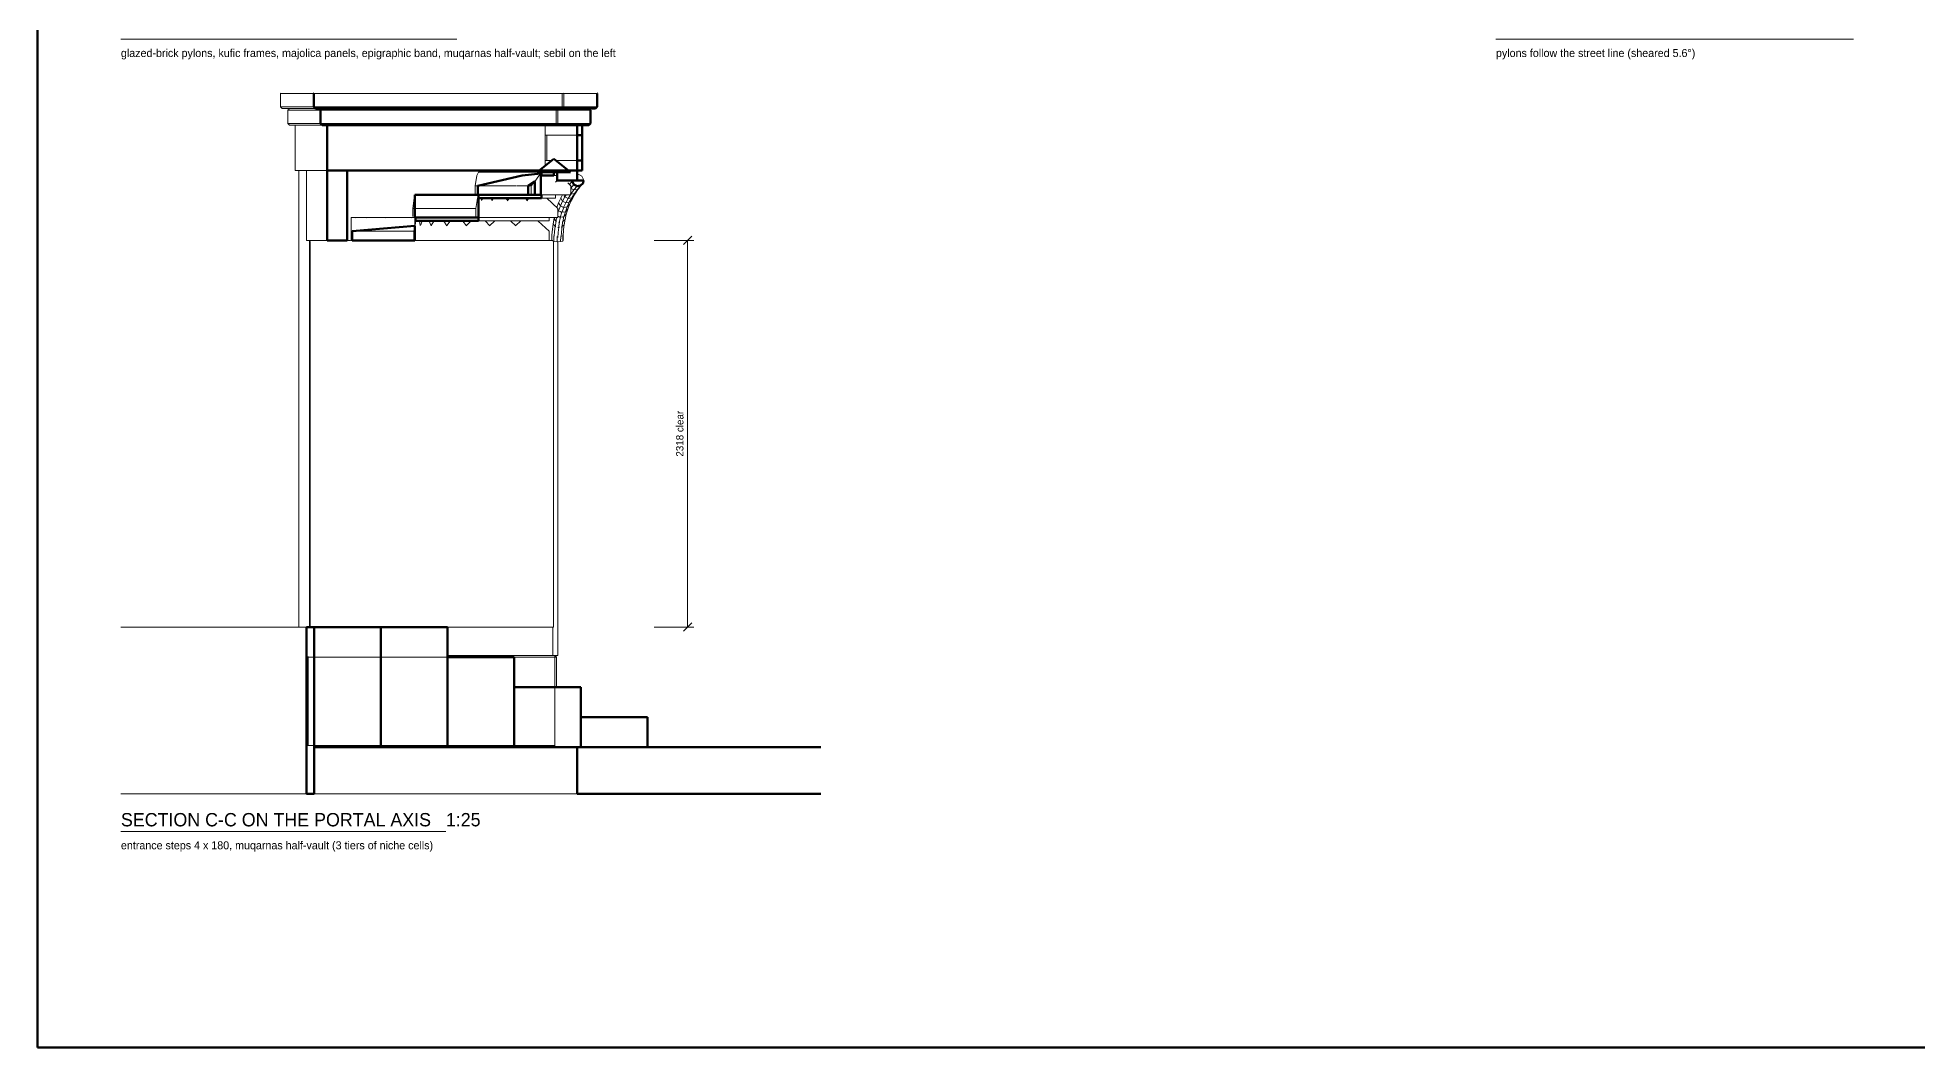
# Model space of a CAD drawing. Header units: metres. Extents: x 10 to 831, y 10 to 584.
# Drawn here: x 10 to 461.1, y 10 to 252.2 of the extents above; entities that cross this region are included whole.
import ezdxf
from ezdxf.enums import TextEntityAlignment as Align

# ---------------------------------------------------------------- set-up
doc = ezdxf.new("R2010")
doc.units = ezdxf.units.M
for name, color, linetype, lineweight in [('CUT', 7, 'Continuous', 50), ('DIM', 1, 'Continuous', 13), ('FRAME', 7, 'Continuous', 50), ('TXT', 7, 'Continuous', 18), ('VIS', 8, 'Continuous', 13)]:
    doc.layers.add(name, color=color, linetype=linetype, lineweight=lineweight)

msp = doc.modelspace()

# ---------------------------------------------------------------- linework, layer by layer
at = {"layer": 'CUT'}
for p, q in [((76.2696, 238.72), (76.3496, 238.8)), ((76.2696, 235.52), (76.2696, 238.72)), ((76.6696, 235.12), (76.2696, 235.52)), ((143.8696, 235.12), (76.6696, 235.12)), ((78.2696, 235.12), (77.8696, 234.72)), ((77.8696, 234.72), (77.8696, 231.52)), ((142.2696, 235.12), (78.2696, 235.12)), ((142.6696, 234.72), (142.2696, 235.12)), ((142.6696, 231.52), (142.6696, 234.72)), ((144.2696, 235.52), (143.8696, 235.12)), ((144.1896, 238.8), (144.2696, 238.72)), ((144.2696, 238.72), (144.2696, 235.52)), ((77.8696, 231.52), (78.2696, 231.12)), ((78.2696, 231.12), (142.2696, 231.12)), ((139.4696, 231.12), (79.4696, 231.12)), ((79.4696, 231.12), (79.4696, 220.32)), ((140.6696, 231.12), (139.4696, 231.12)), ((139.4696, 231.12), (139.4696, 228.72)), ((139.4696, 220.32), (139.4696, 231.12)), ((140.6696, 228.72), (140.6696, 231.12)), ((142.2696, 231.12), (142.6696, 231.52)), ((139.4696, 228.72), (140.6696, 228.72)), ((140.6696, 228.72), (139.4696, 228.72)), ((139.4696, 228.72), (139.4696, 222.72)), ((140.6696, 222.72), (140.6696, 228.72)), ((133.8696, 223.12), (129.8696, 219.92)), ((137.8696, 219.92), (133.8696, 223.12)), ((140.6696, 222.72), (139.4696, 222.72)), ((139.4696, 222.72), (139.4696, 220.32)), ((139.4696, 222.72), (140.6696, 222.72)), ((140.6696, 220.32), (140.6696, 222.72)), ((84.2696, 220.32), (79.4696, 220.32)), ((79.4696, 220.32), (79.4696, 203.52)), ((79.4696, 220.32), (139.4696, 220.32)), ((84.2696, 203.52), (84.2696, 220.32)), ((126.2988, 219.1), (115.6456, 216.64)), ((126.2988, 219.1), (115.6456, 216.64)), ((115.6456, 216.64), (115.6456, 214.4532)), ((115.6456, 216.64), (115.6456, 214.4532)), ((130.7604, 219.5372), (126.2988, 219.1)), ((130.7604, 219.5372), (126.2988, 219.1)), ((129.3292, 217.664), (127.706, 216.64)), ((127.706, 216.64), (129.3292, 217.664)), ((127.706, 216.64), (127.706, 214.4532)), ((127.706, 214.4532), (127.706, 216.64)), ((129.3292, 216.3876), (129.3292, 217.664)), ((129.3292, 217.664), (129.3292, 216.3876)), ((129.8696, 219.92), (133.8696, 219.92)), ((130.7604, 219.1), (130.7604, 219.5372)), ((130.7604, 219.1), (130.7604, 219.5372)), ((130.7604, 217.0172), (130.7604, 219.1)), ((130.7604, 218.3432), (130.7604, 219.1)), ((130.7604, 214.4532), (130.7604, 218.3432)), ((130.7604, 214.4532), (130.7604, 217.0172)), ((130.8936, 219.12), (130.8936, 219.92)), ((130.8936, 219.92), (133.8696, 219.92)), ((133.8696, 219.12), (130.8936, 219.12)), ((133.8696, 219.92), (133.8696, 219.12)), ((133.8696, 219.92), (137.8696, 219.92)), ((134.6696, 220.32), (134.6696, 217.92)), ((139.4696, 220.32), (134.6696, 220.32)), ((134.6696, 217.92), (134.6696, 220.32)), ((134.6696, 220.32), (139.4696, 220.32)), ((134.6696, 217.92), (139.4696, 217.92)), ((139.4696, 217.92), (134.6696, 217.92)), ((138.2876, 217.6948), (138.322, 217.92)), ((138.322, 217.92), (138.2876, 217.6948)), ((138.6828, 216.92), (138.2876, 217.6948)), ((138.2876, 217.6948), (138.6828, 216.92)), ((138.322, 217.92), (138.4004, 217.92)), ((139.0552, 217.92), (138.322, 217.92)), ((138.4004, 217.92), (138.5096, 217.9196)), ((138.5096, 217.9196), (138.7224, 217.9196)), ((139.4552, 216.5272), (138.6828, 216.92)), ((138.6828, 216.92), (139.4552, 216.5272)), ((138.7224, 217.9196), (139.6696, 217.92)), ((139.6696, 217.92), (139.0552, 217.92)), ((140.3092, 216.6664), (139.4552, 216.5272)), ((139.4552, 216.5272), (140.3092, 216.6664)), ((139.4696, 217.92), (139.4696, 220.32)), ((139.4696, 220.32), (139.4696, 217.92)), ((139.4696, 220.32), (140.6696, 220.32)), ((139.6696, 217.92), (140.154, 217.92)), ((140.2836, 217.92), (139.6696, 217.92)), ((140.154, 217.92), (140.8296, 217.9204)), ((140.5948, 217.92), (140.2836, 217.92)), ((140.9192, 217.2844), (140.3092, 216.6664)), ((140.3092, 216.6664), (140.9192, 217.2844)), ((141.0168, 217.92), (140.5948, 217.92)), ((140.8296, 217.9204), (141.0168, 217.92)), ((141.0168, 217.92), (140.9192, 217.2844)), ((140.9192, 217.2844), (141.0168, 217.92)), ((100.5576, 214.4532), (115.8056, 214.4532)), ((100.5576, 213.6332), (100.5576, 214.4532)), ((100.5576, 212.2136), (100.5576, 213.6332)), ((100.5576, 208.9868), (100.5576, 212.2136)), ((115.6456, 214.4532), (130.7604, 214.4532)), ((115.6456, 214.4532), (130.7604, 214.4532)), ((115.8056, 214.4532), (115.8056, 213.6332)), ((115.8056, 213.6532), (115.8056, 214.4532)), ((115.8056, 214.4532), (130.8936, 214.4532)), ((130.8936, 213.6532), (115.8056, 213.6532)), ((115.8056, 213.6332), (115.8056, 212.2136)), ((115.8056, 212.2136), (115.8056, 208.9868)), ((127.706, 214.4532), (129.3292, 214.4532)), ((129.3292, 214.4532), (127.706, 214.4532)), ((129.3292, 214.4532), (129.3292, 216.3876)), ((129.3292, 216.3876), (129.3292, 214.4532)), ((130.8936, 214.4532), (130.8936, 213.6532)), ((115.8056, 208.9868), (100.5576, 208.9868)), ((100.7176, 208.1868), (100.7176, 208.9868)), ((100.7176, 208.9868), (115.8056, 208.9868)), ((115.8056, 208.1868), (100.7176, 208.1868)), ((115.8056, 208.9868), (115.8056, 208.1868)), ((79.4696, 203.52), (84.2696, 203.52)), ((100.5532, 207.0536), (85.4692, 205.7068)), ((85.4692, 205.7068), (100.5532, 207.0536)), ((85.4692, 205.7068), (85.4692, 203.52)), ((85.4692, 203.52), (85.4692, 205.7068)), ((85.4692, 203.52), (100.5532, 203.52)), ((100.5532, 203.52), (85.4692, 203.52)), ((100.5532, 206.064), (100.5532, 207.0536)), ((100.5532, 207.0536), (100.5532, 206.064)), ((100.5532, 204.5092), (100.5532, 206.064)), ((100.5532, 206.064), (100.5532, 204.5092)), ((100.5532, 203.52), (100.5532, 204.5092)), ((100.5532, 204.5092), (100.5532, 203.52)), ((74.54, 110.8), (76.396, 110.8)), ((74.54, 70.8), (74.54, 110.8)), ((92.396, 110.8), (76.396, 110.8)), ((76.396, 110.8), (76.396, 82)), ((76.396, 110.8), (76.396, 70.8)), ((92.396, 82), (92.396, 110.8)), ((108.396, 110.8), (92.396, 110.8)), ((92.396, 110.8), (92.396, 82)), ((108.396, 82), (108.396, 110.8)), ((124.396, 103.6), (108.396, 103.6)), ((108.396, 103.6), (108.396, 82)), ((124.396, 82), (124.396, 103.6)), ((140.396, 96.4), (124.396, 96.4)), ((124.396, 96.4), (124.396, 82)), ((140.396, 82), (140.396, 96.4)), ((156.396, 89.2), (140.396, 89.2)), ((140.396, 89.2), (140.396, 82)), ((156.396, 82), (156.396, 89.2)), ((76.396, 82), (92.396, 82)), ((92.396, 82), (108.396, 82)), ((108.396, 82), (124.396, 82)), ((124.396, 82), (140.396, 82)), ((198, 82), (139.4696, 82)), ((139.4696, 82), (139.4696, 70.8)), ((140.396, 82), (156.396, 82)), ((76.396, 70.8), (74.54, 70.8)), ((139.4696, 70.8), (198, 70.8))]:
    msp.add_line(p, q, dxfattribs=at)
at = {"layer": 'DIM'}
for p, q in [((158, 203.52), (167.5, 203.52)), ((165, 202.52), (167, 204.52)), ((166, 110.8), (166, 203.52)), ((158, 110.8), (167.5, 110.8)), ((165, 109.8), (167, 111.8))]:
    msp.add_line(p, q, dxfattribs=at)
at = {"layer": 'FRAME'}
msp.add_lwpolyline([(10, 10), (831, 10), (831, 584), (10, 584), (10, 10)], close=True, dxfattribs=at)
at = {"layer": 'TXT'}
for p, q in [((30, 251.8), (110.6, 251.8)), ((360, 251.8), (445.8, 251.8)), ((30, 61.8), (108, 61.8))]:
    msp.add_line(p, q, dxfattribs=at)
at = {"layer": 'VIS'}
for p, q in [((68.3052, 238.72), (68.3852, 238.8)), ((68.3052, 235.52), (68.3052, 238.72)), ((68.3052, 238.72), (76.2696, 238.72)), ((68.7052, 235.12), (68.3052, 235.52)), ((68.3052, 235.52), (68.3952, 235.52)), ((76.2696, 235.52), (68.3052, 235.52)), ((68.7052, 235.12), (76.6696, 235.12)), ((70.0628, 234.72), (70.3628, 235.02)), ((70.0628, 231.52), (70.0628, 234.72)), ((70.0628, 234.72), (77.8696, 234.72)), ((135.8656, 238.72), (76.2256, 238.72)), ((76.2696, 238.72), (76.3496, 238.8)), ((76.2696, 235.52), (76.2696, 238.72)), ((76.2696, 235.52), (76.6696, 235.12)), ((76.3456, 235.52), (135.8656, 235.52)), ((143.8696, 235.12), (76.6696, 235.12)), ((78.2696, 235.12), (76.6776, 235.12)), ((135.9052, 235.12), (76.774, 235.12)), ((134.4232, 234.72), (77.7616, 234.72)), ((77.8696, 234.72), (78.2696, 235.12)), ((77.8696, 231.52), (77.8696, 234.72)), ((142.2696, 235.12), (78.2696, 235.12)), ((78.4028, 235.12), (134.4628, 235.12)), ((134.4232, 234.72), (134.4628, 235.12)), ((134.8628, 234.72), (134.4232, 234.72)), ((134.4232, 231.52), (134.4232, 234.72)), ((134.4628, 235.12), (134.8628, 234.72)), ((134.4628, 235.12), (142.2696, 235.12)), ((142.6696, 234.72), (134.8628, 234.72)), ((134.8628, 234.72), (134.8628, 231.52)), ((135.8656, 238.72), (135.8735, 238.8)), ((136.3052, 238.72), (135.8656, 238.72)), ((135.8656, 235.52), (135.8656, 238.72)), ((135.9052, 235.12), (135.8656, 235.52)), ((135.8656, 235.52), (136.3052, 235.52)), ((136.3052, 235.52), (135.9052, 235.12)), ((136.0464, 235.12), (135.9052, 235.12)), ((136.2252, 238.8), (136.3052, 238.72)), ((144.2696, 238.72), (136.3052, 238.72)), ((136.3052, 238.72), (136.3052, 235.52)), ((136.3052, 235.52), (144.2696, 235.52)), ((142.6696, 234.72), (142.2696, 235.12)), ((143.8696, 235.12), (142.2788, 235.12)), ((142.6696, 231.52), (142.6696, 234.72)), ((144.2696, 235.52), (143.8696, 235.12)), ((144.2696, 238.72), (144.1896, 238.8)), ((144.2696, 235.52), (144.2696, 238.72)), ((70.4628, 231.12), (70.0628, 231.52)), ((70.0628, 231.52), (70.1528, 231.52)), ((77.8696, 231.52), (70.0628, 231.52)), ((70.4628, 231.12), (78.2696, 231.12)), ((71.7812, 220.32), (71.7812, 230.9972)), ((77.8696, 231.52), (78.2696, 231.12)), ((77.882, 231.52), (134.4232, 231.52)), ((142.2696, 231.12), (78.2696, 231.12)), ((134.4628, 231.12), (78.2824, 231.12)), ((78.2904, 231.12), (79.4696, 231.12)), ((139.4696, 231.12), (79.4696, 231.12)), ((79.4696, 220.32), (79.4696, 231.12)), ((131.7812, 231.12), (79.5812, 231.12)), ((139.4696, 231.12), (131.7812, 231.12)), ((131.7812, 221.5472), (131.7812, 231.12)), ((131.7812, 228.72), (131.7812, 231.12)), ((131.7812, 231.12), (139.4696, 231.12)), ((134.4628, 231.12), (134.4232, 231.52)), ((134.4232, 231.52), (134.8628, 231.52)), ((134.8628, 231.52), (134.4628, 231.12)), ((134.5572, 231.12), (134.4628, 231.12)), ((134.8628, 231.52), (142.6696, 231.52)), ((140.6696, 231.12), (139.4696, 231.12)), ((139.4696, 228.72), (139.4696, 231.12)), ((139.4696, 220.32), (139.4696, 231.12)), ((140.6696, 231.12), (139.4784, 231.12)), ((140.6696, 228.72), (140.6696, 231.12)), ((142.2696, 231.12), (140.6776, 231.12)), ((142.6696, 231.52), (142.2696, 231.12)), ((139.4696, 228.72), (131.7812, 228.72)), ((131.7812, 228.72), (131.9312, 228.72)), ((131.7812, 228.72), (132.1752, 228.72)), ((131.7812, 222.72), (131.7812, 228.72)), ((132.1752, 222.72), (132.1752, 228.72)), ((132.1752, 228.72), (132.3252, 228.72)), ((132.1752, 228.72), (132.1752, 222.72)), ((132.1752, 228.72), (139.4696, 228.72)), ((140.6696, 228.72), (139.4696, 228.72)), ((140.6696, 228.72), (139.4696, 228.72)), ((139.4696, 222.72), (139.4696, 228.72)), ((140.6696, 228.72), (139.4772, 228.72)), ((139.4904, 228.72), (140.6696, 228.72)), ((140.6696, 222.72), (140.6696, 228.72)), ((129.8696, 219.92), (133.8696, 223.12)), ((131.7812, 221.6532), (131.7812, 222.72)), ((132.1752, 222.72), (131.7812, 222.72)), ((131.7812, 222.72), (131.9312, 222.72)), ((131.7812, 222.72), (133.3728, 222.72)), ((133.3556, 222.72), (132.1752, 222.72)), ((132.1752, 222.72), (132.3252, 222.72)), ((133.8696, 223.12), (137.8696, 219.92)), ((139.4696, 222.72), (134.3588, 222.72)), ((134.3752, 222.72), (139.4696, 222.72)), ((140.6696, 222.72), (139.4696, 222.72)), ((139.4696, 220.32), (139.4696, 222.72)), ((140.6696, 222.72), (139.4696, 222.72)), ((140.6696, 222.72), (139.4784, 222.72)), ((139.4892, 222.72), (140.6696, 222.72)), ((140.6696, 220.32), (140.6696, 222.72)), ((79.4696, 220.32), (71.7812, 220.32)), ((71.7812, 220.32), (71.9012, 220.32)), ((72.66, 110.9696), (72.66, 220.2)), ((74.5412, 203.52), (74.5412, 220.32)), ((74.5412, 220.32), (79.4696, 220.32)), ((84.2696, 220.32), (79.4696, 220.32)), ((79.4696, 203.52), (79.4696, 220.32)), ((139.4696, 220.32), (79.4696, 220.32)), ((84.2696, 220.32), (79.4708, 220.32)), ((130.3388, 220.32), (79.5092, 220.32)), ((79.588, 220.32), (130.4176, 220.32)), ((79.7012, 220.32), (130.4612, 220.32)), ((84.2696, 203.52), (84.2696, 220.32)), ((115.454, 219.1), (115.0028, 216.64)), ((115.0028, 216.64), (115.0028, 214.5748)), ((115.0028, 216.64), (115.6456, 216.64)), ((115.8084, 219.92), (115.454, 219.1)), ((126.2988, 219.1), (115.6456, 216.64)), ((115.6456, 216.64), (126.2988, 219.1)), ((115.6456, 216.64), (124.8376, 216.64)), ((115.6456, 216.64), (115.6456, 214.4532)), ((115.6456, 214.4532), (115.6456, 216.64)), ((115.8084, 219.92), (130.8096, 219.92)), ((119.8916, 219.92), (119.8148, 219.8744)), ((119.8916, 219.92), (126.9804, 219.92)), ((125.0128, 216.64), (127.706, 216.64)), ((130.7604, 219.5372), (126.2988, 219.1)), ((126.2988, 219.1), (130.7604, 219.5372)), ((129.3292, 217.664), (127.706, 216.64)), ((127.706, 216.64), (129.3292, 217.664)), ((127.706, 216.64), (128.4376, 216.64)), ((127.706, 216.64), (127.706, 214.4532)), ((127.706, 214.4532), (127.706, 216.64)), ((127.9344, 219.92), (127.8212, 219.8744)), ((127.9344, 219.92), (129.1388, 219.92)), ((129.3292, 217.664), (128.4376, 216.64)), ((128.4376, 216.64), (128.4376, 214.4532)), ((129.3292, 217.664), (130.2912, 219.0104)), ((129.3292, 217.664), (129.3292, 216.3876)), ((129.3292, 217.664), (129.3292, 216.3876)), ((129.7412, 220.32), (129.7412, 219.9548)), ((130.354, 220.32), (129.7412, 220.32)), ((129.8696, 219.92), (133.8696, 219.92)), ((129.972, 219.92), (129.8696, 219.92)), ((130.3516, 219.1), (130.3188, 219.018)), ((130.7604, 219.5372), (130.3516, 219.1)), ((130.7604, 219.5372), (130.9052, 219.872)), ((130.7604, 219.5372), (130.7604, 219.1)), ((130.7604, 219.5372), (130.7604, 219.1)), ((130.7604, 217.0172), (130.7604, 219.1)), ((130.7604, 218.3432), (130.7604, 219.1)), ((130.7604, 214.4532), (130.7604, 218.3432)), ((130.7604, 214.4532), (130.7604, 217.0172)), ((131.1664, 219.92), (130.8632, 219.92)), ((131.0384, 219.92), (130.8932, 219.92)), ((130.8932, 219.92), (130.8932, 219.92)), ((130.8932, 219.12), (130.8932, 219.92)), ((130.8932, 219.12), (130.8932, 219.12)), ((130.8932, 219.12), (131.0384, 219.12)), ((130.8936, 219.12), (130.8936, 219.92)), ((133.8696, 219.92), (130.8936, 219.92)), ((130.8936, 219.12), (130.8936, 219.12)), ((130.8936, 219.12), (133.8696, 219.12)), ((131.3232, 219.92), (131.0384, 219.92)), ((131.0384, 219.12), (131.3232, 219.12)), ((131.7364, 219.92), (131.3232, 219.92)), ((131.3232, 219.12), (131.7364, 219.12)), ((131.3772, 219.92), (131.7364, 219.92)), ((131.9744, 219.92), (131.6712, 219.92)), ((131.7364, 219.92), (131.8128, 219.8744)), ((132.262, 219.92), (131.7364, 219.92)), ((131.7364, 219.12), (132.262, 219.12)), ((132.9748, 219.92), (131.9744, 219.92)), ((132.8804, 219.92), (132.262, 219.92)), ((132.262, 219.12), (132.8804, 219.12)), ((133.5676, 219.92), (132.8804, 219.92)), ((132.8804, 219.12), (133.5676, 219.12)), ((133.2496, 219.92), (133.2912, 219.92)), ((133.4752, 219.92), (133.35, 219.92)), ((134.2556, 219.92), (133.4752, 219.92)), ((134.2972, 219.92), (133.5676, 219.92)), ((133.5676, 219.12), (133.9324, 219.12)), ((133.8696, 219.92), (133.8696, 219.92)), ((133.8696, 219.92), (133.9, 219.92)), ((133.8696, 219.12), (133.8696, 219.92)), ((133.8696, 219.92), (137.8696, 219.92)), ((133.9, 219.12), (133.8696, 219.12)), ((133.8696, 219.12), (133.8696, 219.12)), ((133.9, 219.92), (133.9604, 219.92)), ((133.9604, 219.12), (133.9, 219.12)), ((133.9604, 219.92), (134.048, 219.92)), ((134.048, 219.12), (133.9604, 219.12)), ((134.048, 219.92), (134.1596, 219.92)), ((134.1596, 219.12), (134.048, 219.12)), ((134.1596, 219.92), (134.2904, 219.92)), ((134.2904, 219.12), (134.1596, 219.12)), ((134.2904, 219.92), (134.436, 219.92)), ((134.436, 219.12), (134.2904, 219.12)), ((134.2948, 217.4684), (134.6696, 217.92)), ((134.5904, 219.92), (134.2972, 219.92)), ((134.2972, 219.92), (134.2972, 219.7868)), ((134.6696, 220.32), (134.3512, 220.32)), ((134.436, 219.92), (134.5904, 219.92)), ((134.5904, 219.12), (134.436, 219.12)), ((134.5904, 219.12), (134.5904, 219.92)), ((134.6696, 220.32), (134.6696, 217.92)), ((134.6696, 220.32), (139.4696, 220.32)), ((134.6696, 217.92), (134.6696, 220.32)), ((134.6696, 220.32), (139.4696, 220.32)), ((134.6696, 217.92), (139.4696, 217.92)), ((134.6696, 217.92), (139.4696, 217.92)), ((137.2716, 217.296), (137.9632, 216.64)), ((139.4696, 220.32), (137.3588, 220.32)), ((137.3704, 220.32), (139.4696, 220.32)), ((137.3708, 220.32), (139.4696, 220.32)), ((138.2876, 217.6948), (137.6572, 216.9456)), ((137.8696, 219.92), (137.8316, 219.92)), ((137.9632, 216.64), (137.9632, 214.4532)), ((138.6828, 216.92), (137.966, 216.0672)), ((138.2848, 217.698), (138.322, 217.92)), ((138.2876, 217.6948), (138.2848, 217.698)), ((138.322, 217.92), (138.2876, 217.6948)), ((138.322, 217.92), (138.2876, 217.6948)), ((138.2876, 217.6948), (138.6828, 216.92)), ((138.2876, 217.6948), (138.6828, 216.92)), ((138.322, 217.92), (138.4004, 217.92)), ((138.322, 217.92), (139.0552, 217.92)), ((138.4004, 217.92), (138.5096, 217.9196)), ((138.5096, 217.9196), (138.7224, 217.9196)), ((138.6828, 216.92), (138.6772, 216.9268)), ((138.6828, 216.92), (139.4552, 216.5272)), ((138.6828, 216.92), (139.4552, 216.5272)), ((139.6696, 217.92), (138.7224, 217.9196)), ((139.4392, 216.546), (138.7996, 216.8688)), ((139.6696, 217.92), (139.0552, 217.92)), ((140.2948, 216.6832), (139.4392, 216.546)), ((139.868, 219.294), (139.4416, 219.2256)), ((139.4552, 216.5272), (140.3092, 216.6664)), ((139.4552, 216.5272), (140.3092, 216.6664)), ((139.4696, 217.92), (139.4576, 217.906)), ((139.4696, 217.92), (139.4696, 220.32)), ((139.4696, 220.32), (139.4696, 217.92)), ((140.6696, 220.32), (139.4696, 220.32)), ((139.4904, 220.32), (140.6696, 220.32)), ((140.3092, 216.6664), (139.5364, 215.7472)), ((140.154, 217.92), (139.6696, 217.92)), ((139.6696, 217.92), (140.2836, 217.92)), ((139.868, 219.294), (139.856, 219.28)), ((140.6444, 218.9064), (139.868, 219.294)), ((140.9192, 217.2844), (140.1392, 216.3568)), ((140.154, 217.92), (140.8296, 217.9204)), ((140.5948, 217.92), (140.2836, 217.92)), ((140.9116, 217.2928), (140.2948, 216.6832)), ((140.3092, 216.6664), (140.2948, 216.6832)), ((140.3092, 216.6664), (140.9192, 217.2844)), ((140.3092, 216.6664), (140.9192, 217.2844)), ((141.0168, 217.92), (140.5948, 217.92)), ((141.0488, 218.1424), (140.6444, 218.9064)), ((141.0168, 217.92), (140.8296, 217.9204)), ((141.0168, 217.92), (140.9116, 217.2928)), ((140.9192, 217.2844), (140.9116, 217.2928)), ((141.0168, 217.92), (140.9192, 217.2844)), ((140.9192, 217.2844), (141.0168, 217.92)), ((141.0168, 217.92), (141.0488, 218.1424)), ((141.0488, 218.1424), (141.0368, 218.128)), ((100.0788, 211.1732), (100.3468, 213.6332)), ((100.3468, 213.6332), (100.5576, 214.4532)), ((100.5576, 214.4532), (115.8056, 214.4532)), ((100.5576, 214.4532), (100.5576, 213.6332)), ((100.5576, 212.2136), (100.5576, 213.6332)), ((100.5576, 208.9868), (100.5576, 212.2136)), ((100.992, 214.4532), (100.9696, 214.4076)), ((100.992, 214.4532), (115.0036, 214.4532)), ((104.1548, 214.4532), (104.1004, 214.4076)), ((104.1548, 214.4532), (115.0048, 214.4532)), ((109.7896, 214.4532), (109.7076, 214.4076)), ((109.7896, 214.4532), (114.9292, 214.4532)), ((115.1372, 211.1732), (115.5272, 213.0592)), ((115.5948, 213.6332), (115.5324, 213.0592)), ((115.8056, 214.4532), (115.5948, 213.6332)), ((124.7212, 214.4532), (115.6456, 214.4532)), ((115.6456, 214.4532), (130.7604, 214.4532)), ((130.7604, 214.4532), (115.6456, 214.4532)), ((115.8056, 213.6532), (115.8056, 214.4532)), ((130.8936, 214.4532), (115.8056, 214.4532)), ((115.8056, 214.4532), (115.8056, 213.6332)), ((115.8056, 213.6532), (115.8056, 213.6532)), ((115.8056, 213.6532), (130.8936, 213.6532)), ((115.8056, 213.6332), (115.8056, 212.2136)), ((115.8056, 208.9868), (115.8056, 212.2136)), ((115.8536, 213.6532), (116.5296, 213.6532)), ((116.4456, 213.6332), (116.5644, 213.0592)), ((116.5296, 213.6532), (117.9516, 213.6532)), ((116.6392, 213.282), (116.8172, 213.6332)), ((116.8172, 213.6332), (116.8712, 213.6788)), ((117.9516, 213.6532), (120.0156, 213.6532)), ((118.7724, 213.6332), (119.0836, 213.0184)), ((119.032, 213.106), (119.4344, 213.6332)), ((119.4344, 213.6332), (119.5164, 213.6788)), ((120.0156, 213.6532), (122.6432, 213.6532)), ((122.3872, 213.6332), (122.8572, 213.0184)), ((122.6432, 213.6532), (125.7328, 213.6532)), ((122.78, 213.106), (123.286, 213.6332)), ((123.286, 213.6332), (123.3892, 213.6788)), ((125.0128, 214.4532), (127.706, 214.4532)), ((125.7328, 213.6532), (129.1656, 213.6532)), ((126.9972, 213.6332), (127.5876, 213.0184)), ((127.5296, 213.1412), (128.06, 213.6332)), ((128.4376, 214.4532), (127.706, 214.4532)), ((127.706, 214.4532), (129.3292, 214.4532)), ((129.3292, 214.4532), (127.706, 214.4532)), ((128.06, 213.6332), (128.1756, 213.6788)), ((128.4376, 214.4532), (129.3292, 214.4532)), ((129.1656, 213.6532), (130.988, 213.6532)), ((129.3292, 214.4532), (129.3292, 216.3876)), ((129.3292, 214.4532), (129.3292, 216.3876)), ((130.308, 214.4532), (129.3292, 214.4532)), ((130.414, 214.4532), (130.7604, 214.4532)), ((130.8816, 214.4532), (130.7604, 214.4532)), ((130.8932, 214.4532), (130.8932, 214.4532)), ((130.8932, 214.4532), (131.0384, 214.4532)), ((130.8932, 213.6532), (130.8932, 214.4532)), ((131.0384, 213.6532), (130.8932, 213.6532)), ((130.8932, 213.6532), (130.8932, 213.6532)), ((130.8936, 214.4532), (130.8936, 214.4532)), ((130.8936, 213.6532), (130.8936, 214.4532)), ((131.0384, 214.4532), (131.3232, 214.4532)), ((131.3232, 213.6532), (131.0384, 213.6532)), ((131.2864, 214.4532), (131.2052, 214.4532)), ((131.3232, 214.4532), (131.7364, 214.4532)), ((131.7364, 213.6532), (131.3232, 213.6532)), ((131.7364, 214.4532), (132.262, 214.4532)), ((132.262, 213.6532), (131.7364, 213.6532)), ((132.2288, 213.6332), (134.8816, 211.1732)), ((132.262, 214.4532), (132.8804, 214.4532)), ((132.8804, 213.6532), (132.262, 213.6532)), ((132.8696, 214.4532), (132.754, 214.4532)), ((132.8804, 214.4532), (133.5676, 214.4532)), ((133.5676, 213.6532), (132.8804, 213.6532)), ((133.5676, 214.4532), (134.2972, 214.4532)), ((134.2972, 213.6532), (133.5676, 213.6532)), ((137.9632, 214.4532), (133.9116, 214.4532)), ((134.2972, 214.4532), (134.2856, 214.4532)), ((134.2972, 213.6532), (134.2972, 214.4532)), ((135.0452, 212.526), (134.6352, 211.4428)), ((135.556, 213.6584), (135.0428, 212.5304)), ((135.0428, 212.5304), (135.0608, 212.67)), ((135.4604, 211.7816), (135.0428, 212.5304)), ((135.0452, 212.526), (135.4696, 211.7864)), ((135.9736, 212.9096), (135.4604, 211.7816)), ((135.9736, 214.4388), (135.5544, 213.6612)), ((135.5544, 213.6612), (135.5736, 213.8016)), ((135.9672, 212.9064), (135.5544, 213.6612)), ((135.556, 213.6584), (135.9736, 212.9096)), ((136.5492, 213.9864), (135.9672, 212.9064)), ((136.7484, 212.526), (135.9672, 212.9064)), ((135.9736, 212.9096), (136.7572, 212.5344)), ((136.7572, 212.5344), (136.2436, 211.4064)), ((136.5444, 213.984), (136.34, 214.3636)), ((136.4116, 214.238), (136.5492, 213.9864)), ((136.8336, 214.4428), (136.5444, 213.984)), ((137.3236, 213.6004), (136.5444, 213.984)), ((136.5492, 213.9864), (137.33, 213.606)), ((137.33, 213.606), (136.7484, 212.526)), ((137.5992, 212.666), (136.7484, 212.526)), ((136.7572, 212.5344), (137.6072, 212.676)), ((137.6072, 212.676), (137.0936, 211.548)), ((137.6676, 212.1028), (137.246, 210.9888)), ((137.8536, 214.4416), (137.3236, 213.6004)), ((138.1752, 213.7396), (137.3236, 213.6004)), ((137.33, 213.606), (138.1812, 213.746)), ((137.6856, 212.1528), (137.3896, 211.8504)), ((138.1812, 213.746), (137.5992, 212.666)), ((137.6072, 212.676), (137.9032, 212.9784)), ((138.1756, 213.2296), (137.6856, 212.1528)), ((137.9692, 214.6288), (137.8392, 214.6928)), ((138.1952, 213.2728), (137.8972, 212.9696)), ((137.9632, 214.4532), (137.9216, 214.4532)), ((137.974, 214.6324), (137.962, 214.6136)), ((138.6876, 215.6128), (137.9692, 214.6288)), ((138.8212, 214.7668), (137.9692, 214.6288)), ((137.974, 214.6324), (138.8256, 214.7712)), ((138.684, 215.61), (138.0364, 215.9328)), ((138.1692, 215.87), (138.6876, 215.6128)), ((138.8256, 214.7712), (138.1752, 213.7396)), ((138.1812, 213.746), (138.4788, 214.0496)), ((138.7536, 214.3096), (138.1952, 213.2728)), ((138.774, 214.3476), (138.4748, 214.0436)), ((139.4552, 216.5272), (138.684, 215.61)), ((139.5364, 215.7472), (138.684, 215.61)), ((138.6876, 215.6128), (139.54, 215.7508)), ((139.4004, 215.3412), (138.774, 214.3476)), ((139.54, 215.7508), (138.8212, 214.7668)), ((138.8256, 214.7712), (139.1248, 215.0756)), ((139.422, 215.3756), (139.1216, 215.0712)), ((140.1168, 216.3268), (139.422, 215.3756)), ((139.4552, 216.5272), (139.4392, 216.546)), ((139.54, 215.7508), (139.8404, 216.0552)), ((140.1392, 216.3568), (139.8376, 216.052)), ((85.2308, 208.8044), (85.2308, 208.85)), ((85.2308, 208.6224), (85.2308, 208.6676)), ((85.2308, 208.44), (85.2308, 208.4856)), ((85.2308, 208.1668), (85.2308, 208.3032)), ((85.2308, 207.8388), (85.2308, 207.9208)), ((85.2308, 207.3468), (85.2308, 207.5928)), ((85.2312, 208.9868), (85.2312, 208.1668)), ((85.2312, 208.9868), (100.1936, 208.9868)), ((85.2312, 208.1668), (85.2312, 205.7068)), ((86.1804, 208.9868), (86.1572, 208.9412)), ((86.1804, 208.9868), (100.1676, 208.9868)), ((88.9928, 208.9868), (88.9476, 208.9412)), ((88.9928, 208.9868), (100.0388, 208.9868)), ((93.5608, 208.9868), (93.4948, 208.9412)), ((93.5608, 208.9868), (100.0276, 208.9868)), ((99.7084, 208.9868), (99.6248, 208.9412)), ((99.7084, 208.9868), (100.1188, 208.9868)), ((100.0788, 209.2296), (100.0788, 211.1732)), ((100.0788, 211.1732), (100.2, 211.1732)), ((100.5576, 208.9868), (100.2344, 208.9868)), ((100.5532, 208.1668), (100.5528, 208.9412)), ((100.5532, 207.0536), (100.5532, 208.1668)), ((115.8056, 208.9868), (100.5576, 208.9868)), ((100.5804, 207.1828), (100.792, 208.1668)), ((100.7168, 208.1868), (100.7168, 208.8532)), ((100.7168, 208.1868), (100.7168, 208.1868)), ((100.7168, 208.1868), (100.7168, 208.1868)), ((100.7168, 208.1868), (102.0212, 208.1868)), ((100.7172, 208.9868), (100.7172, 208.9868)), ((100.7172, 208.9868), (100.7172, 208.9868)), ((100.7172, 208.9868), (100.7172, 208.9868)), ((100.7172, 208.9868), (100.7172, 208.9868)), ((100.7172, 208.9868), (100.7172, 208.9868)), ((100.7172, 208.9868), (100.7172, 208.9868)), ((100.7172, 208.9868), (100.7172, 208.9868)), ((100.7172, 208.9868), (100.7172, 208.9868)), ((100.7172, 208.9868), (100.7176, 208.9868)), ((100.7172, 208.1868), (100.7172, 208.1868)), ((100.7172, 208.1868), (100.7172, 208.1868)), ((100.7172, 208.1868), (100.7172, 208.1868)), ((100.7172, 208.1868), (100.7172, 208.1868)), ((100.7172, 208.1868), (100.7172, 208.1868)), ((100.7172, 208.1868), (100.7172, 208.1868)), ((100.7172, 208.1868), (100.7172, 208.1868)), ((100.7172, 208.1868), (100.7172, 208.1868)), ((100.7172, 208.1868), (100.7172, 208.1868)), ((100.7172, 208.1868), (100.7172, 208.1868)), ((100.7176, 208.9868), (100.7176, 208.9868)), ((100.7176, 208.1868), (100.7176, 208.9868)), ((115.8056, 208.9868), (100.7176, 208.9868)), ((100.7176, 208.1868), (100.7176, 208.1868)), ((100.7176, 208.1868), (115.8056, 208.1868)), ((100.778, 211.1732), (115.1372, 211.1732)), ((100.778, 208.9868), (115.1372, 208.9868)), ((100.792, 208.1668), (100.8152, 208.2124)), ((101.6236, 208.1668), (101.8532, 207.1008)), ((101.888, 207.1124), (102.3332, 208.1668)), ((102.0212, 208.1868), (104.58, 208.1868)), ((102.3332, 208.1668), (102.3784, 208.2124)), ((103.9648, 208.1668), (104.4468, 207.0244)), ((104.4708, 207.1124), (105.1168, 208.1668)), ((104.58, 208.1868), (108.2952, 208.1868)), ((105.1168, 208.1668), (105.1824, 208.2124)), ((107.4856, 208.1668), (108.1856, 207.0244)), ((108.2136, 207.1124), (109.036, 208.1668)), ((108.2952, 208.1868), (113.024, 208.1868)), ((109.036, 208.1668), (109.1196, 208.2124)), ((112.0512, 208.1668), (112.942, 207.0244)), ((112.9736, 207.1124), (113.9404, 208.1668)), ((113.024, 208.1868), (115.9112, 208.1868)), ((113.9404, 208.1668), (114.0388, 208.2124)), ((115.1372, 208.9868), (115.1372, 211.1732)), ((115.51, 208.9868), (115.1372, 208.9868)), ((115.5424, 208.9868), (115.8056, 208.9868)), ((115.8052, 208.1868), (115.8052, 208.8532)), ((116.5296, 208.1868), (115.8052, 208.1868)), ((115.8052, 208.1868), (115.8052, 208.1868)), ((115.8052, 208.1868), (115.8052, 208.1868)), ((115.8052, 208.1868), (115.8052, 208.1868)), ((115.8052, 208.1868), (115.8052, 208.1868)), ((115.8052, 208.1868), (115.8052, 208.1868)), ((115.8052, 208.1868), (115.8052, 208.1868)), ((115.8052, 208.1868), (115.8052, 208.1868)), ((115.8056, 208.9868), (115.8056, 208.9868)), ((115.8056, 208.1868), (115.8056, 208.9868)), ((115.8536, 208.9868), (116.5296, 208.9868)), ((116.4884, 208.9868), (116.4184, 208.9868)), ((116.5296, 208.9868), (117.9516, 208.9868)), ((117.9516, 208.1868), (116.5296, 208.1868)), ((117.486, 208.1668), (118.5332, 207.0244)), ((117.9516, 208.9868), (120.0156, 208.9868)), ((120.0156, 208.1868), (117.9516, 208.1868)), ((118.5668, 207.1124), (119.6416, 208.1668)), ((119.6416, 208.1668), (119.7508, 208.2124)), ((120.0156, 208.9868), (122.6432, 208.9868)), ((122.6432, 208.1868), (120.0156, 208.1868)), ((122.5004, 208.9868), (122.412, 208.9868)), ((122.6432, 208.9868), (125.7328, 208.9868)), ((125.7328, 208.1868), (122.6432, 208.1868)), ((123.5808, 208.1668), (124.7448, 207.0244)), ((124.8552, 207.1828), (125.92, 208.1668)), ((125.7328, 208.9868), (129.1656, 208.9868)), ((129.1656, 208.1868), (125.7328, 208.1868)), ((125.92, 208.1668), (126.036, 208.2124)), ((129.0512, 208.9868), (128.9296, 208.9868)), ((129.1656, 208.9868), (132.81, 208.9868)), ((132.81, 208.1868), (129.1656, 208.1868)), ((130.1024, 208.1668), (132.7636, 205.7068)), ((130.1228, 208.1624), (130.1332, 208.2296)), ((134.8816, 208.9868), (131.602, 208.9868)), ((132.81, 208.9868), (132.7984, 208.9868)), ((132.81, 208.1868), (132.81, 208.9868)), ((133.9372, 208.8176), (133.6976, 207.4976)), ((133.6976, 207.4976), (133.7044, 207.624)), ((133.9252, 208.8364), (133.9372, 208.9688)), ((133.9472, 208.9272), (133.9252, 208.8364)), ((133.9372, 208.8176), (134.1756, 208.4908)), ((134.3756, 208.1368), (134.1504, 208.4864)), ((134.414, 208.164), (134.1744, 206.844)), ((134.5736, 208.9544), (134.3756, 208.1368)), ((134.414, 208.164), (134.5492, 208.1136)), ((135.0244, 210.6104), (134.8124, 210.9804)), ((134.8816, 208.9868), (134.8528, 208.9868)), ((134.8816, 211.1732), (134.8816, 208.9868)), ((135.038, 210.6184), (134.8852, 210.1212)), ((134.9496, 209.2964), (135.0828, 209.2404)), ((135.2248, 207.8632), (134.9852, 206.5432)), ((135.4696, 211.7864), (135.0244, 210.6104)), ((135.038, 210.6184), (135.434, 210.4404)), ((135.1744, 207.8004), (135.0412, 207.8564)), ((135.4532, 209.0384), (135.0576, 209.2164)), ((135.4824, 209.0724), (135.1744, 207.8004)), ((135.2248, 207.8632), (135.364, 207.8908)), ((135.8112, 210.2428), (135.418, 210.4264)), ((135.8296, 210.2624), (135.4532, 209.0384)), ((136.2436, 211.4064), (135.4604, 211.7816)), ((135.4696, 211.7864), (136.2564, 211.4188)), ((135.4824, 209.0724), (135.9036, 209.1504)), ((136.2564, 211.4188), (135.8112, 210.2428)), ((136.06, 208.03), (135.8204, 206.71)), ((135.8296, 210.2624), (136.2528, 210.3368)), ((136.2996, 209.1872), (135.8764, 209.1128)), ((136.0168, 207.956), (135.8764, 207.93)), ((136.3248, 209.228), (136.0168, 207.956)), ((136.06, 208.03), (136.33, 208.3156)), ((136.6596, 210.3872), (136.2356, 210.3148)), ((136.2564, 211.4188), (136.6804, 211.4908)), ((136.5812, 208.544), (136.2992, 208.25)), ((136.676, 210.4112), (136.2996, 209.1872)), ((136.3248, 209.228), (136.6072, 209.522)), ((136.6004, 208.6012), (136.3608, 207.2812)), ((136.8892, 209.816), (136.5812, 208.544)), ((136.8772, 209.784), (136.5884, 209.4856)), ((136.6004, 208.6012), (136.6072, 208.7276)), ((137.1048, 211.5632), (136.6596, 210.3872)), ((137.0936, 211.548), (136.6688, 211.4772)), ((136.676, 210.4112), (136.9648, 210.7096)), ((137.254, 211.008), (136.8772, 209.784)), ((136.8892, 209.816), (136.9012, 209.9484)), ((137.246, 210.9888), (136.9528, 210.688)), ((137.1048, 211.5632), (137.398, 211.864)), ((137.254, 211.008), (137.2688, 211.144)), ((79.4696, 203.52), (74.5412, 203.52)), ((74.5412, 203.52), (74.6672, 203.52)), ((75.262, 203.4968), (75.262, 110.8496)), ((75.3408, 110.8), (75.3408, 203.4)), ((75.4, 203.2796), (75.4, 110.8)), ((84.2696, 203.52), (79.4696, 203.52)), ((79.4824, 203.52), (84.2696, 203.52)), ((84.2924, 203.52), (85.1336, 203.52)), ((85.2308, 207.0188), (85.2308, 207.1008)), ((85.2308, 206.5268), (85.2308, 206.7728)), ((85.2308, 206.1988), (85.2308, 206.2808)), ((85.2308, 205.7068), (85.2308, 205.9528)), ((85.2308, 203.52), (85.2308, 205.7068)), ((85.2308, 205.7068), (85.3504, 205.7068)), ((85.2308, 203.52), (85.2308, 203.52)), ((85.2308, 203.52), (85.2308, 203.52)), ((85.2308, 203.52), (85.2308, 203.52)), ((85.2308, 203.52), (85.2308, 203.52)), ((85.2308, 203.52), (85.2308, 203.52)), ((85.2308, 203.52), (85.2308, 203.52)), ((85.2308, 203.52), (85.2308, 203.52)), ((85.2308, 203.52), (85.2308, 203.52)), ((85.2308, 203.52), (85.2308, 203.52)), ((85.2312, 205.7068), (85.2312, 203.52)), ((85.2312, 205.7068), (85.4692, 205.7068)), ((85.2312, 203.52), (85.2312, 203.52)), ((85.2312, 203.52), (85.2312, 203.52)), ((85.2312, 203.52), (85.2312, 203.52)), ((85.2312, 203.52), (85.2312, 203.52)), ((85.2312, 203.52), (85.2312, 203.52)), ((85.2312, 203.52), (85.2312, 203.52)), ((85.2312, 203.52), (85.2312, 203.52)), ((85.2312, 203.52), (85.2312, 203.52)), ((85.2312, 203.52), (85.2312, 203.52)), ((85.2312, 203.52), (85.2312, 203.52)), ((85.2312, 203.52), (85.4692, 203.52)), ((100.5532, 207.0536), (85.4692, 205.7068)), ((85.4692, 205.7068), (100.5532, 207.0536)), ((85.4692, 205.7068), (100.2632, 205.7068)), ((85.4692, 205.7068), (85.4692, 203.52)), ((85.4692, 203.52), (85.4692, 205.7068)), ((100.2632, 203.52), (85.4692, 203.52)), ((85.4692, 203.52), (100.5532, 203.52)), ((100.5532, 203.52), (85.4692, 203.52)), ((100.5532, 207.0536), (100.2632, 205.7068)), ((100.2632, 205.7068), (100.2632, 203.52)), ((100.2632, 203.52), (100.5532, 203.52)), ((101.862, 203.52), (100.5296, 203.52)), ((100.5532, 207.0536), (100.5532, 206.064)), ((100.5532, 206.064), (100.5532, 207.0536)), ((100.5532, 204.5092), (100.5532, 206.064)), ((100.5532, 206.064), (100.5532, 204.5092)), ((100.5532, 203.52), (100.5532, 204.5092)), ((100.5532, 203.52), (100.5532, 204.5092)), ((104.4176, 203.52), (101.8316, 203.52)), ((108.1428, 203.52), (104.3884, 203.52)), ((112.888, 203.52), (108.1092, 203.52)), ((118.4696, 203.52), (112.8504, 203.52)), ((124.7104, 203.52), (118.3972, 203.52)), ((132.7636, 203.52), (124.5988, 203.52)), ((132.7636, 203.52), (132.7404, 203.52)), ((132.7636, 205.7068), (132.7636, 203.52)), ((132.8388, 203.52), (133.68, 203.52)), ((133.4184, 204.9292), (133.3872, 203.5872)), ((133.4184, 204.9292), (133.498, 204.8996)), ((133.4528, 204.7672), (133.4488, 204.8524)), ((133.5556, 206.1832), (133.4528, 204.7672)), ((133.5544, 206.0996), (133.5512, 206.2128)), ((133.7256, 207.4676), (133.5544, 206.0996)), ((133.5556, 206.1832), (133.644, 206.1116)), ((133.8608, 203.2884), (133.6224, 203.3768)), ((133.7256, 207.4676), (133.9884, 207.1856)), ((133.8, 110.8), (133.8, 203.4)), ((133.8608, 203.2884), (133.8924, 204.6304)), ((134.674, 203.2004), (133.8608, 203.2884)), ((134.1744, 206.844), (133.936, 207.1708)), ((133.9984, 204.5404), (134.0788, 205.6528)), ((134.2516, 206.9032), (134.0896, 205.6112)), ((134.2516, 206.9032), (134.39, 206.8644)), ((134.7024, 204.4204), (134.674, 203.2004)), ((135.5124, 203.234), (134.674, 203.2004)), ((134.9044, 205.3692), (134.824, 204.2564)), ((134.9852, 206.5432), (134.85, 206.5932)), ((134.862, 104), (134.862, 203.1364)), ((135.082, 206.6692), (134.9204, 205.3772)), ((135.082, 206.6692), (135.2184, 206.7)), ((135.5408, 204.454), (135.5124, 203.234)), ((136.0564, 203.3772), (135.5124, 203.234)), ((135.722, 205.5032), (135.6412, 204.3904)), ((135.8204, 206.71), (135.6812, 206.6824)), ((135.9, 206.8548), (135.7384, 205.5628)), ((135.9, 206.8548), (135.982, 206.944)), ((136.1232, 204.6888), (136.0416, 204.622)), ((136.0904, 204.8412), (136.0564, 203.3772)), ((136.098, 203.5748), (136.0564, 203.3772)), ((136.3608, 207.2812), (136.0904, 206.9956)), ((136.0904, 204.8412), (136.0976, 204.8744)), ((136.1208, 204.5508), (136.098, 203.5748)), ((136.2112, 205.9024), (136.1232, 204.6888)), ((136.2216, 206.0212), (136.1396, 205.932)), ((136.3928, 207.3892), (136.2216, 206.0212)), ((136.3928, 207.3892), (136.3892, 207.5024)), ((74.54, 110.8), (30, 110.8)), ((74.54, 70.8), (74.54, 110.8)), ((74.54, 110.8), (74.54, 110.8)), ((74.54, 110.8), (76.396, 110.8)), ((74.54, 110.8), (74.54, 70.8)), ((74.54, 110.8), (76.396, 110.8)), ((74.54, 110.8), (74.54, 70.8)), ((75.4, 110.8), (75.3408, 110.8)), ((75.3408, 110.8), (75.4612, 110.8)), ((133.8, 110.8), (75.4, 110.8)), ((92.396, 110.8), (76.396, 110.8)), ((76.396, 82), (76.396, 110.8)), ((76.396, 110.8), (76.396, 110.8)), ((92.396, 110.8), (76.396, 110.8)), ((76.396, 82), (76.396, 110.8)), ((76.396, 70.8), (76.396, 110.8)), ((76.396, 110.8), (76.396, 110.8)), ((76.396, 110.8), (76.396, 70.8)), ((108.396, 110.8), (92.396, 110.8)), ((92.396, 82), (92.396, 110.8)), ((92.396, 110.8), (92.396, 110.8)), ((92.396, 82), (92.396, 110.8)), ((92.396, 110.8), (92.396, 110.8)), ((92.396, 82), (92.396, 110.8)), ((108.396, 110.8), (92.396, 110.8)), ((92.396, 82), (92.396, 110.8)), ((108.396, 110.8), (108.396, 110.8)), ((108.396, 82), (108.396, 110.8)), ((108.396, 82), (108.396, 110.8)), ((133.662, 104.2404), (133.662, 110.8496)), ((133.662, 110.7292), (133.662, 104)), ((134.1016, 104), (108.4724, 104)), ((134.1016, 104), (134.1408, 103.6)), ((134.5016, 103.6), (134.1016, 104)), ((134.862, 104), (134.112, 104)), ((74.9412, 103.6), (74.9312, 103.7)), ((74.9412, 103.6), (134.1408, 103.6)), ((74.9412, 82.4), (74.9412, 103.6)), ((124.396, 103.6), (108.396, 103.6)), ((108.396, 82), (108.396, 103.6)), ((108.396, 103.6), (108.396, 103.6)), ((124.396, 103.6), (108.396, 103.6)), ((108.396, 82), (108.396, 103.6)), ((124.396, 103.6), (124.396, 103.6)), ((124.396, 82), (124.396, 103.6)), ((124.396, 82), (124.396, 103.6)), ((134.1408, 103.6), (134.5016, 103.6)), ((134.1408, 103.6), (134.1408, 82.4)), ((134.5016, 103.6), (134.4896, 103.6)), ((134.5016, 96.6136), (134.5016, 103.6)), ((140.396, 96.4), (124.396, 96.4)), ((124.396, 82), (124.396, 96.4)), ((124.396, 96.4), (124.396, 96.4)), ((140.396, 96.4), (124.396, 96.4)), ((124.396, 82), (124.396, 96.4)), ((140.396, 96.4), (140.396, 96.4)), ((140.396, 82), (140.396, 96.4)), ((140.396, 82), (140.396, 96.4)), ((156.396, 89.2), (140.396, 89.2)), ((140.396, 82), (140.396, 89.2)), ((140.396, 89.2), (140.396, 89.2)), ((156.396, 89.2), (140.396, 89.2)), ((140.396, 82), (140.396, 89.2)), ((156.396, 89.2), (156.396, 89.2)), ((156.396, 82), (156.396, 89.2)), ((156.396, 82), (156.396, 89.2)), ((74.9412, 82.4), (74.8312, 82.4)), ((134.1408, 82.4), (74.9412, 82.4)), ((76.396, 82), (76.396, 82)), ((76.396, 82), (92.396, 82)), ((92.396, 82), (76.396, 82)), ((92.396, 82), (92.396, 82)), ((92.396, 82), (108.396, 82)), ((92.396, 82), (92.396, 82)), ((108.396, 82), (92.396, 82)), ((108.396, 82), (108.396, 82)), ((108.396, 82), (124.396, 82)), ((108.396, 82), (108.396, 82)), ((124.396, 82), (108.396, 82)), ((124.396, 82), (124.396, 82)), ((124.396, 82), (134.4568, 82)), ((124.396, 82), (124.396, 82)), ((140.396, 82), (124.396, 82)), ((134.1408, 82.4), (134.1312, 82.3)), ((134.5492, 82), (139.4696, 82)), ((198, 82), (139.4696, 82)), ((139.4696, 70.8), (139.4696, 82)), ((139.6688, 82), (140.396, 82)), ((140.396, 82), (140.396, 82)), ((140.396, 82), (156.396, 82)), ((140.396, 82), (140.396, 82)), ((156.396, 82), (140.396, 82)), ((156.396, 82), (156.396, 82)), ((198, 82), (156.4764, 82)), ((30, 70.8), (74.54, 70.8)), ((74.54, 70.8), (74.5276, 70.8)), ((76.396, 70.8), (74.54, 70.8)), ((74.54, 70.8), (74.54, 70.8)), ((74.54, 70.8), (76.396, 70.8)), ((139.4696, 70.8), (76.3876, 70.8)), ((76.396, 70.8), (76.396, 70.8)), ((198, 70.8), (139.4696, 70.8)), ((139.5484, 70.8), (198, 70.8))]:
    msp.add_line(p, q, dxfattribs=at)

# ---------------------------------------------------------------- texts
at = {"layer": 'DIM'}
msp.add_text('2318 clear', height=1.76, rotation=90, dxfattribs=at).set_placement((165, 157.16), align=Align.CENTER)
at = {"layer": 'TXT'}
for s, height, p in [('glazed-brick pylons, kufic frames, majolica panels, epigraphic band, muqarnas half-vault; sebil on the left', 1.92, (30, 247.5)), ('pylons follow the street line (sheared 5.6°)', 1.92, (360, 247.5)), ('SECTION C-C ON THE PORTAL AXIS   1:25', 3.2, (30, 63)), ('entrance steps 4 x 180, muqarnas half-vault (3 tiers of niche cells)', 1.92, (30, 57.5))]:
    msp.add_text(s, height=height, dxfattribs=at).set_placement(p)

doc.saveas('drawing.dxf')
